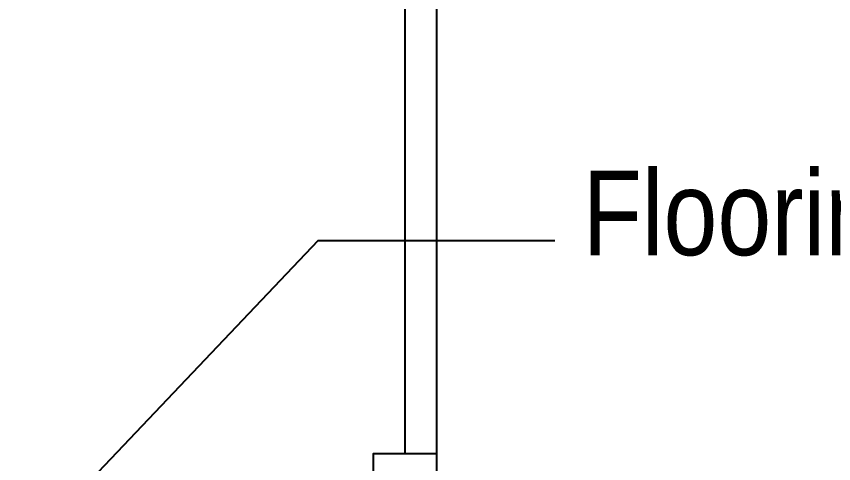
# Model space of a CAD drawing. Header units: metres. Extents: x -941 to 1333, y -28 to 1490.
# Drawn here: x 1026.605 to 1029.499, y 406.344 to 407.929 of the extents above; entities that cross this region are included whole.
import ezdxf

# ---------------------------------------------------------------- set-up
doc = ezdxf.new("R2010")
doc.units = ezdxf.units.M
doc.styles.add('style2A', font='swissc.ttf')

msp = doc.modelspace()

# ---------------------------------------------------------------- linework, layer by layer
at = {"lineweight": 25}
for points in [[(1027.86951, 404.5491), (1027.86951, 404.77272), (1027.86951, 405.38769), (1027.86951, 406.38001), (1028.09313, 406.38001), (1028.09313, 405.38769), (1028.09313, 404.77272), (1023.32718, 404.77272), (1023.32718, 405.38769), (1023.32718, 406.38001), (1023.32718, 417.58908)], [(1023.34116, 417.58908), (1028.09313, 417.58908), (1028.09313, 406.38001)], [(1027.98132, 406.38001), (1027.98132, 417.58908)], [(1026.09451, 405.47154), (1027.67384, 407.13474), (1028.51242, 407.13474)]]:
    msp.add_lwpolyline(points, dxfattribs=at)
msp.add_lwpolyline([(1027.86951, 406.38001), (1028.09313, 406.38001), (1028.09313, 405.38769), (1027.86951, 405.38769)], close=True, dxfattribs=at)

# ---------------------------------------------------------------- texts
at = {"insert": (1028.61026, 406.99216), "char_height": 0.3, "attachment_point": 7, "style": 'style2A'}
msp.add_mtext('Flooring in cc 1:5:10', dxfattribs=at)

doc.saveas('drawing.dxf')
